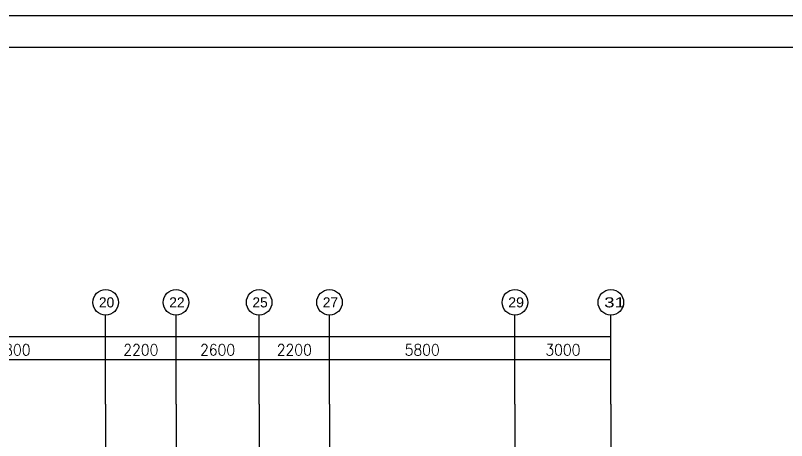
# Model space of a CAD drawing. Extents: x 628064 to 742735, y -407363 to -122417.
# Drawn here: x 705452 to 729570, y -361271 to -347963 of the extents above; entities that cross this region are included whole.
import ezdxf

# ---------------------------------------------------------------- set-up
doc = ezdxf.new("R2010")
doc.units = 0
doc.header["$LTSCALE"] = 100
for name, color, linetype in [('AXIS', 3, 'Continuous'), ('dote', 253, 'Continuous'), ('图框', 254, 'Continuous')]:
    doc.layers.add(name, color=color, linetype=linetype)
doc.styles.add('hztxt', font='hztxt')
doc.styles.get("Standard").update_dxf_attribs({"font": 'standard'})
doc.dimstyles.get("Standard").update_dxf_attribs({"dimtxt": 351, "dimasz": 0.18, "dimexe": 0.18, "dimexo": 0.0625, "dimgap": 0.09, "dimtad": 0, "dimtoh": 1, "dimdec": 0, "dimzin": 0, "dimdsep": 46, "dimcen": 0.09, "dimadec": 0, "dimazin": 0, "dimtfac": 1, "dimtdec": 4, "dimtofl": 0, "dimtmove": 0, "dimatfit": 3, "dimfxl": 250, "dimtolj": 1, "dimtzin": 0, "dimarcsym": 0})

# ---------------------------------------------------------------- blocks, each defined once
blk = doc.blocks.new('_AXISO')
blk.add_circle((0, 0), 0.5)
blk = doc.blocks.new('*D165')
at = {"layer": 'AXIS', "color": 0, "linetype": 'ByBlock', "lineweight": -2}
for p, q in [((674274.0329612378, -360131.3126968176), (674274.0329612378, -358012.6723613546)), ((674274.0329612378, -358012.8523613546), (724074.0329612474, -358012.8523613546)), ((724074.0329612474, -360131.3126968176), (724074.0329612474, -358012.6723613546))]:
    blk.add_line(p, q, dxfattribs=at)
for points in [[(674274.0329612378, -358012.8523613546), (674274.2129612379, -358012.8223888593), (674274.2129612379, -358012.88233385)], [(724074.0329612474, -358012.8523613546), (724073.8529612473, -358012.88233385), (724073.8529612473, -358012.8223888593)]]:
    blk.add_solid(points, dxfattribs=at)
at = {"layer": 'AXIS', "color": 0, "linetype": 'Continuous', "lineweight": -2, "insert": (699174.0329612426, -357712.8523613546), "char_height": 351, "width": 1168.050000000001, "attachment_point": 5}
blk.add_mtext('49800', dxfattribs=at)
blk = doc.blocks.new('*D204')
at = {"layer": 'AXIS', "color": 0, "linetype": 'ByBlock', "lineweight": -2}
for p, q in [((721074.0329612453, -360131.3126968176), (721074.0329612453, -358733.2772689907)), ((721074.0329612453, -358733.4572689907), (724074.0329612474, -358733.4572689907)), ((724074.0329612474, -360131.3126968176), (724074.0329612474, -358733.2772689907))]:
    blk.add_line(p, q, dxfattribs=at)
for points in [[(721074.0329612453, -358733.4572689907), (721074.2129612453, -358733.4272964954), (721074.2129612453, -358733.487241486)], [(724074.0329612474, -358733.4572689907), (724073.8529612473, -358733.487241486), (724073.8529612473, -358733.4272964954)]]:
    blk.add_solid(points, dxfattribs=at)
at = {"layer": 'AXIS', "color": 0, "linetype": 'Continuous', "lineweight": -2, "insert": (722574.0329612463, -358433.4572689907), "char_height": 351, "width": 912.5999999999997, "attachment_point": 5}
blk.add_mtext('3000', dxfattribs=at)
blk = doc.blocks.new('*D100')
at = {"layer": 'AXIS', "color": 0, "linetype": 'ByBlock', "lineweight": -2}
for p, q in [((715274.0329612453, -360131.3126968176), (715274.0329612453, -358733.2772689907)), ((715274.0329612453, -358733.4572689907), (721074.0329612453, -358733.4572689907)), ((721074.0329612453, -360131.3126968176), (721074.0329612453, -358733.2772689907))]:
    blk.add_line(p, q, dxfattribs=at)
for points in [[(715274.0329612453, -358733.4572689907), (715274.2129612453, -358733.4272964954), (715274.2129612453, -358733.487241486)], [(721074.0329612453, -358733.4572689907), (721073.8529612452, -358733.487241486), (721073.8529612452, -358733.4272964954)]]:
    blk.add_solid(points, dxfattribs=at)
at = {"layer": 'AXIS', "color": 0, "linetype": 'Continuous', "lineweight": -2, "insert": (718174.0329612452, -358433.4572689907), "char_height": 351, "width": 912.5999999999997, "attachment_point": 5}
blk.add_mtext('5800', dxfattribs=at)
blk = doc.blocks.new('*D135')
at = {"layer": 'AXIS', "color": 0, "linetype": 'ByBlock', "lineweight": -2}
for p, q in [((713074.032961243, -360131.3126968176), (713074.032961243, -358733.2772689907)), ((713074.032961243, -358733.4572689907), (715274.0329612453, -358733.4572689907)), ((715274.0329612453, -360131.3126968176), (715274.0329612453, -358733.2772689907))]:
    blk.add_line(p, q, dxfattribs=at)
for points in [[(713074.032961243, -358733.4572689907), (713074.212961243, -358733.4272964954), (713074.212961243, -358733.487241486)], [(715274.0329612453, -358733.4572689907), (715273.8529612452, -358733.487241486), (715273.8529612452, -358733.4272964954)]]:
    blk.add_solid(points, dxfattribs=at)
at = {"layer": 'AXIS', "color": 0, "linetype": 'Continuous', "lineweight": -2, "insert": (714174.0329612442, -358433.4572689907), "char_height": 351, "width": 912.5999999999997, "attachment_point": 5}
blk.add_mtext('2200', dxfattribs=at)
blk = doc.blocks.new('*D14')
at = {"layer": 'AXIS', "color": 0, "linetype": 'ByBlock', "lineweight": -2}
for p, q in [((710474.0329612453, -360131.3126968176), (710474.0329612453, -358733.2772689907)), ((710474.0329612453, -358733.4572689907), (713074.032961243, -358733.4572689907)), ((713074.032961243, -360131.3126968176), (713074.032961243, -358733.2772689907))]:
    blk.add_line(p, q, dxfattribs=at)
for points in [[(710474.0329612453, -358733.4572689907), (710474.2129612453, -358733.4272964954), (710474.2129612453, -358733.487241486)], [(713074.032961243, -358733.4572689907), (713073.8529612429, -358733.487241486), (713073.8529612429, -358733.4272964954)]]:
    blk.add_solid(points, dxfattribs=at)
at = {"layer": 'AXIS', "color": 0, "linetype": 'Continuous', "lineweight": -2, "insert": (711774.0329612441, -358433.4572689907), "char_height": 351, "width": 906.7499999999995, "attachment_point": 5}
blk.add_mtext('2600', dxfattribs=at)
blk = doc.blocks.new('*D24')
at = {"layer": 'AXIS', "color": 0, "linetype": 'ByBlock', "lineweight": -2}
for p, q in [((708274.0329612416, -360131.3126968176), (708274.0329612416, -358733.2772689907)), ((708274.0329612416, -358733.4572689907), (710474.0329612453, -358733.4572689907)), ((710474.0329612453, -360131.3126968176), (710474.0329612453, -358733.2772689907))]:
    blk.add_line(p, q, dxfattribs=at)
for points in [[(708274.0329612416, -358733.4572689907), (708274.2129612416, -358733.4272964954), (708274.2129612416, -358733.487241486)], [(710474.0329612453, -358733.4572689907), (710473.8529612452, -358733.487241486), (710473.8529612452, -358733.4272964954)]]:
    blk.add_solid(points, dxfattribs=at)
at = {"layer": 'AXIS', "color": 0, "linetype": 'Continuous', "lineweight": -2, "insert": (709374.0329612434, -358433.4572689907), "char_height": 351, "width": 912.5999999999997, "attachment_point": 5}
blk.add_mtext('2200', dxfattribs=at)
blk = doc.blocks.new('*D223')
at = {"layer": 'AXIS', "color": 0, "linetype": 'ByBlock', "lineweight": -2}
for p, q in [((702474.0329612416, -360131.3126968183), (702474.0329612416, -358733.2772689907)), ((702474.0329612416, -358733.4572689907), (708274.0329612416, -358733.4572689907)), ((708274.0329612416, -360131.3126968176), (708274.0329612416, -358733.2772689907))]:
    blk.add_line(p, q, dxfattribs=at)
for points in [[(702474.0329612416, -358733.4572689907), (702474.2129612416, -358733.4272964954), (702474.2129612416, -358733.487241486)], [(708274.0329612416, -358733.4572689907), (708273.8529612415, -358733.487241486), (708273.8529612415, -358733.4272964954)]]:
    blk.add_solid(points, dxfattribs=at)
at = {"layer": 'AXIS', "color": 0, "linetype": 'Continuous', "lineweight": -2, "insert": (705374.0329612416, -358433.4572689907), "char_height": 351, "width": 912.5999999999997, "attachment_point": 5}
blk.add_mtext('5800', dxfattribs=at)
blk = doc.blocks.new('A$C35F87531')
at = {"layer": '图框'}
for points in [[(-0.0002444429555908, -0.0004358000587672), (-0.0002444424899295, 59399.99956419994), (84099.99975555704, 59399.99956419994), (84099.99975555658, -0.0004358000587672)], [(2499.999755557045, 999.9995641999412), (83099.99975555658, 999.9995641999412), (83099.99975555704, 58399.99956419994), (2499.999755557511, 58399.99956419994)]]:
    blk.add_lwpolyline(points, close=True, dxfattribs=at)

msp = doc.modelspace()

# ---------------------------------------------------------------- linework, layer by layer
at = {"layer": 'AXIS'}
for p, q in [((708274.0329612416, -360131.3751968183), (708274.0329612416, -357344.593422666)), ((710474.0329612453, -360131.3751968183), (710474.0329612453, -357344.5934226658)), ((713074.032961243, -360131.3751968183), (713074.032961243, -357344.5934226658)), ((715274.0329612453, -360131.3751968191), (715274.0329612453, -357344.5934226668)), ((721074.0329612453, -360131.3751968214), (721074.0329612453, -357344.5934226688)), ((724074.0329612474, -360131.3751968214), (724074.0329612474, -357344.5934226688))]:
    msp.add_line(p, q, dxfattribs=at)
at = {"layer": 'dote'}
for p, q in [((708274.0329612416, -360131.3751968176), (708274.0329612476, -370332.3691317107)), ((710474.0329612453, -360131.3751968176), (710474.0329612456, -370332.3691317107)), ((713074.032961243, -360131.3751968176), (713074.032961243, -370332.3691317107)), ((715274.0329612453, -360131.3751968176), (715274.0329612413, -370332.3691317107)), ((721074.0329612453, -360131.3751968176), (721074.0329612416, -370332.3691317107)), ((724074.0329612471, -360131.3751968176), (724074.0329612471, -380232.3691317284))]:
    msp.add_line(p, q, dxfattribs=at)

# ---------------------------------------------------------------- block references
at = {"layer": 'AXIS'}
ref = msp.add_blockref('_AXISO', (708273.9989409763, -356944.593422666), dxfattribs=dict(at, xscale=800, yscale=800))
ref.add_attrib('A', '20', (708063.4973943786, -357102.4695826144), dxfattribs={"height": 315.7523198962622, "style": 'hztxt', "width": 1.019607843137573})
ref = msp.add_blockref('_AXISO', (710473.99894098, -356944.5934226659), dxfattribs=dict(at, xscale=800, yscale=800))
ref.add_attrib('A', '22', (710263.4973943825, -357102.4695826141), dxfattribs={"height": 315.7523198962622, "style": 'hztxt', "width": 1.019607843137573})
ref = msp.add_blockref('_AXISO', (713073.9989409777, -356944.5934226659), dxfattribs=dict(at, xscale=800, yscale=800))
ref.add_attrib('A', '25', (712863.49739438, -357102.4695826141), dxfattribs={"height": 315.7523198962622, "style": 'hztxt', "width": 1.019607843137573})
ref = msp.add_blockref('_AXISO', (715273.99894098, -356944.5934226668), dxfattribs=dict(at, xscale=800, yscale=800))
ref.add_attrib('A', '27', (715063.4973943823, -357102.469582615), dxfattribs={"height": 315.7523198962622, "style": 'hztxt', "width": 1.019607843137573})
ref = msp.add_blockref('_AXISO', (721073.99894098, -356944.5934226688), dxfattribs=dict(at, xscale=800, yscale=800))
ref.add_attrib('A', '29', (720863.4973943823, -357102.4695826171), dxfattribs={"height": 315.7523198962622, "style": 'hztxt', "width": 1.050505050505378})
ref = msp.add_blockref('_AXISO', (724073.9989409822, -356944.5934226688), dxfattribs=dict(at, xscale=800, yscale=800))
ref.add_attrib('A', '31', (723863.4973943844, -357102.4695826171), dxfattribs={"height": 315.7523198962622, "style": 'hztxt', "width": 1.386666666667099})
at = {"layer": '图框'}
msp.add_blockref('A$C35F87531', (657905.845873631, -407363.4357408083), dxfattribs=at)

# ---------------------------------------------------------------- dimensions: what is measured, and where the dimension line sits
at = {"layer": 'AXIS'}
for base, p1, p2, picture, middle in [((724074.0329612474, -358012.8523613546), (674274.0329612378, -360131.3751968176), (724074.0329612474, -360131.3751968176), '*D165', (699174.0329612426, -357712.8523613546)), ((708274.0329612416, -358733.4572689907), (702474.0329612416, -360131.3751968183), (708274.0329612416, -360131.3751968176), '*D223', (705374.0329612416, -358433.4572689907)), ((710474.0329612453, -358733.4572689907), (708274.0329612416, -360131.3751968176), (710474.0329612453, -360131.3751968176), '*D24', (709374.0329612434, -358433.4572689907)), ((713074.032961243, -358733.4572689907), (710474.0329612453, -360131.3751968176), (713074.032961243, -360131.3751968176), '*D14', (711774.0329612441, -358433.4572689907)), ((715274.0329612453, -358733.4572689907), (713074.032961243, -360131.3751968176), (715274.0329612453, -360131.3751968176), '*D135', (714174.0329612442, -358433.4572689907)), ((721074.0329612453, -358733.4572689907), (715274.0329612453, -360131.3751968176), (721074.0329612453, -360131.3751968176), '*D100', (718174.0329612452, -358433.4572689907)), ((724074.0329612474, -358733.4572689907), (721074.0329612453, -360131.3751968176), (724074.0329612474, -360131.3751968176), '*D204', (722574.0329612463, -358433.4572689907))]:
    dim = msp.add_linear_dim(base=base, p1=p1, p2=p2, dimstyle='Standard', dxfattribs=at)
    dim.commit()
    dim.dimension.update_dxf_attribs({"geometry": picture, "text_midpoint": middle})

doc.saveas('drawing.dxf')
